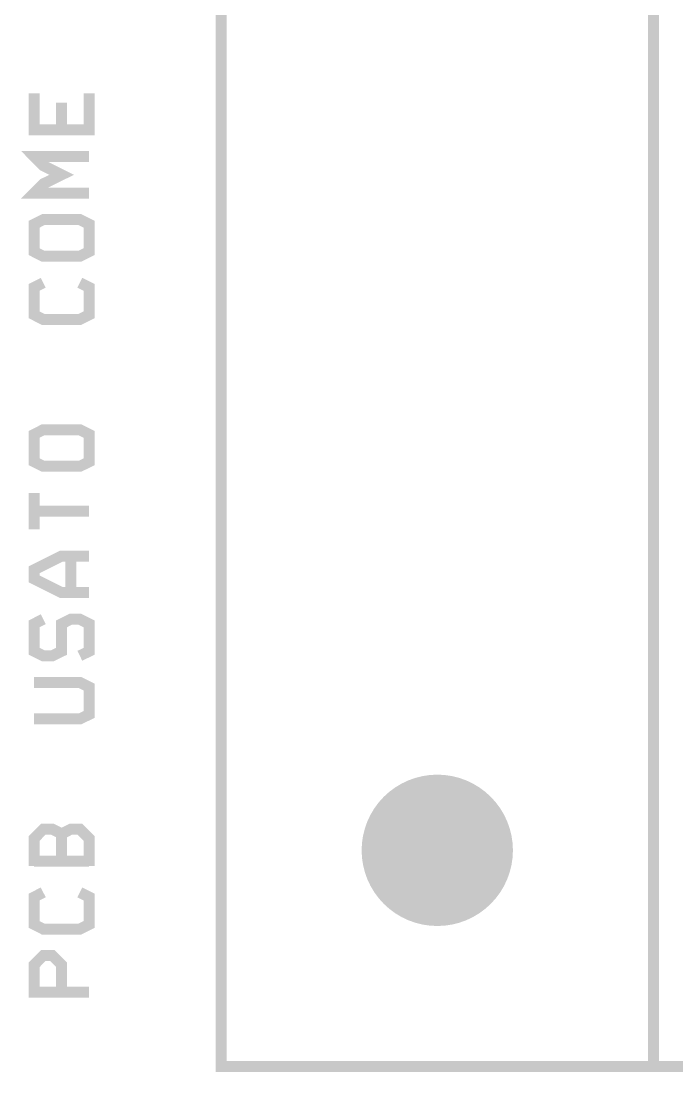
# Model space of a CAD drawing. Extents: x -20 to 155, y -92 to 168.
# Drawn here: x -19.63 to -4.46, y -5.13 to 19.18 of the extents above; entities that cross this region are included whole.
import ezdxf

# ---------------------------------------------------------------- set-up
doc = ezdxf.new("R2010")
doc.units = 0
doc.header["$MEASUREMENT"] = 0
doc.layers.get('0').update_dxf_attribs({"linetype": 'CONTINUOUS'})
for name, color, linetype in [('25-334-1_BOT', 7, 'CONTINUOUS'), ('25-334-1_DRD', 7, 'CONTINUOUS'), ('25-334-1_DRL', 2, 'CONTINUOUS'), ('25-334-1_IN1', 4, 'CONTINUOUS'), ('25-334-1_IN2', 3, 'CONTINUOUS'), ('25-334-1_SMB', 5, 'CONTINUOUS'), ('25-334-1_SMT', 10, 'CONTINUOUS'), ('25-334-1_TOP', 13, 'CONTINUOUS'), ('THRUHOLE_NPT', 15, 'CONTINUOUS')]:
    doc.layers.add(name, color=color, linetype=linetype)

# ---------------------------------------------------------------- blocks, each defined once
blk = doc.blocks.new('ROUND_1')
at = {"const_width": 1.75006}
blk.add_lwpolyline([(-0.87503, 0, 1), (0.87503, 0, 1)], format="xyb", close=True, dxfattribs=at)

msp = doc.modelspace()

# ---------------------------------------------------------------- linework, layer by layer
at = {"layer": '25-334-1_DRD', "const_width": 0.254}
for points in [[(-14.9987, 168.00068), (-14.9987, -4.99872), (155.00096, -4.99872), (155.00096, 168.00068), (-14.9987, 168.00068)], [(-18.05432, 17.50568), (-18.05432, 16.65732), (-19.32432, 16.65732), (-19.32432, 17.50568)], [(-18.68932, 17.29232), (-18.68932, 16.65732)], [(-18.05432, 16.04518), (-19.32432, 16.04518), (-19.1135, 15.83182), (-18.68932, 15.621), (-19.1135, 15.41018), (-19.32432, 15.19682), (-18.05432, 15.19682)], [(-18.05432, 13.843), (-18.26768, 13.73632), (-19.1135, 13.73632), (-19.32432, 13.843), (-19.32432, 14.478), (-19.1135, 14.58468), (-18.26768, 14.58468), (-18.05432, 14.478), (-18.05432, 13.843)], [(-18.26768, 13.12418), (-18.05432, 13.0175), (-18.05432, 12.3825), (-18.26768, 12.27582), (-19.1135, 12.27582), (-19.32432, 12.3825), (-19.32432, 13.0175), (-19.1135, 13.12418)], [(-18.05432, 8.98398), (-18.26768, 8.87984), (-19.1135, 8.87984), (-19.32432, 8.98398), (-19.32432, 9.61898), (-19.1135, 9.72566), (-18.26768, 9.72566), (-18.05432, 9.61898), (-18.05432, 8.98398)], [(-19.32432, 8.26516), (-19.32432, 7.41934)], [(-18.05432, 7.84098), (-19.32432, 7.84098)], [(-18.05432, 6.80466), (-18.68932, 6.80466), (-19.32432, 6.48716), (-19.32432, 6.27634), (-18.68932, 5.95884), (-18.05432, 5.95884)], [(-18.4785, 6.80466), (-18.4785, 5.95884)], [(-19.1135, 5.34416), (-19.32432, 5.23748), (-19.32432, 4.60248), (-19.1135, 4.49834), (-18.90268, 4.49834), (-18.68932, 4.60248), (-18.68932, 5.23748), (-18.4785, 5.34416), (-18.26768, 5.34416), (-18.05432, 5.23748), (-18.05432, 4.60248), (-18.26768, 4.49834)], [(-19.32432, 3.88366), (-18.26768, 3.88366), (-18.05432, 3.77698), (-18.05432, 3.14198), (-18.26768, 3.03784), (-19.32432, 3.03784)], [(-9.99998, 0.635), (-10.63498, 0)], [(-9.36498, 0), (-9.99998, 0.635)], [(-18.68932, -0.254), (-18.68932, 0.381), (-18.90268, 0.48768), (-19.1135, 0.48768), (-19.32432, 0.27432), (-19.32432, -0.36068)], [(-18.05432, -0.36068), (-18.05432, 0.27432), (-18.26768, 0.48768), (-18.4785, 0.48768), (-18.68932, 0.381)], [(-10.63498, 0), (-9.99998, -0.635)], [(-9.99998, -0.635), (-9.36498, 0)], [(-18.05432, -0.254), (-19.32432, -0.254)], [(-18.26768, -0.97282), (-18.05432, -1.0795), (-18.05432, -1.7145), (-18.26768, -1.82118), (-19.1135, -1.82118), (-19.32432, -1.7145), (-19.32432, -1.0795), (-19.1135, -0.97282)], [(-18.68932, -3.28168), (-18.68932, -2.64668), (-18.90268, -2.43332), (-19.1135, -2.43332), (-19.32432, -2.64668), (-19.32432, -3.28168), (-18.05432, -3.28168)]]:
    msp.add_lwpolyline(points, dxfattribs=at)
at = {"layer": '25-334-1_DRL', "const_width": 0.254}
for points in [[(-14.9987, 168.00068), (-14.9987, -4.99872), (155.00096, -4.99872), (155.00096, 168.00068), (-14.9987, 168.00068)], [(-4.99872, -4.99872), (-4.99872, 168.00068)]]:
    msp.add_lwpolyline(points, dxfattribs=at)

# ---------------------------------------------------------------- block references
at = {"layer": '25-334-1_BOT'}
msp.add_blockref('ROUND_1', (-9.99998, 0), dxfattribs=at)
at = {"layer": '25-334-1_DRL'}
msp.add_blockref('ROUND_1', (-9.99998, 0), dxfattribs=at)
at = {"layer": '25-334-1_IN1'}
msp.add_blockref('ROUND_1', (-9.99998, 0), dxfattribs=at)
at = {"layer": '25-334-1_IN2'}
msp.add_blockref('ROUND_1', (-9.99998, 0), dxfattribs=at)
at = {"layer": '25-334-1_SMB'}
msp.add_blockref('ROUND_1', (-9.99998, 0), dxfattribs=at)
at = {"layer": '25-334-1_SMT'}
msp.add_blockref('ROUND_1', (-9.99998, 0), dxfattribs=at)
at = {"layer": '25-334-1_TOP'}
msp.add_blockref('ROUND_1', (-9.99998, 0), dxfattribs=at)
at = {"layer": 'THRUHOLE_NPT'}
msp.add_blockref('ROUND_1', (-9.99998, 0), dxfattribs=at)

doc.saveas('drawing.dxf')
